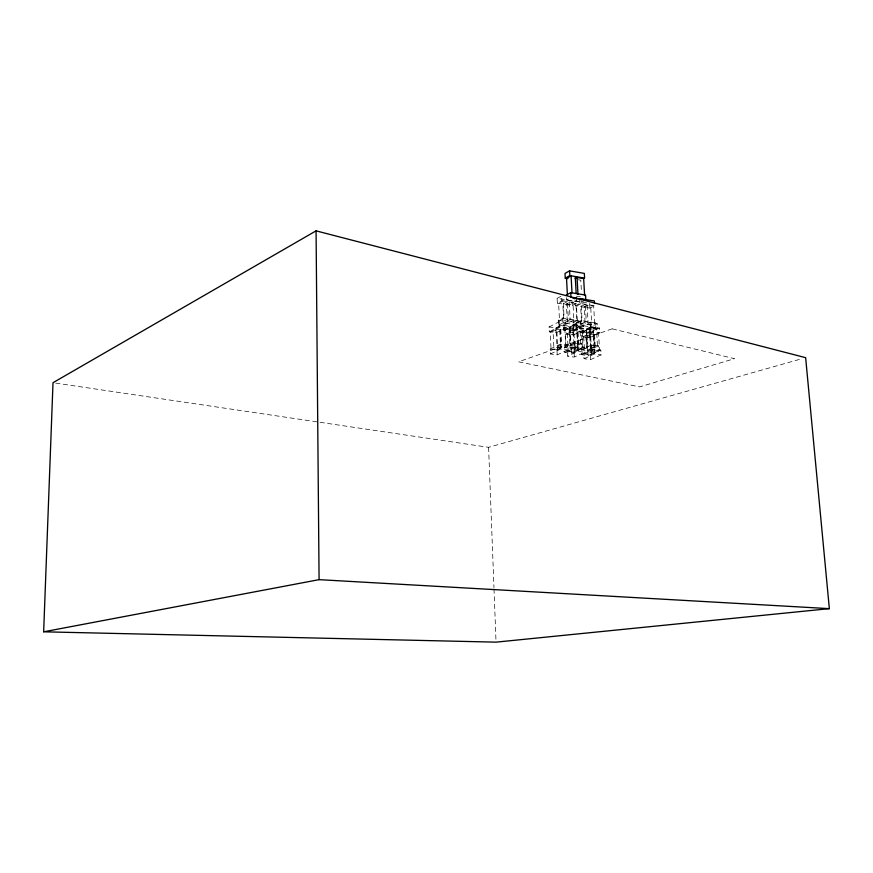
<?xml version="1.0" encoding="UTF-8"?>
<svg xmlns="http://www.w3.org/2000/svg" width="873" height="873" viewBox="0 0 873 873"><rect width="100%" height="100%" fill="white"/><g stroke="black" fill="none" stroke-linecap="round" stroke-linejoin="round"><path stroke-width="0.65" stroke-dasharray="4.37 3.27" d="M557.105 298.348L561.655 295.871L561.906 300.716L557.356 303.16L557.105 298.348L572.011 300.727L575.46 298.893M566.293 297.529L566.424 299.919L570.997 297.464M566.381 304L573.07 305.059L573.987 322.148L567.286 321.144L566.381 304L569.24 302.473L575.94 303.542L576.878 320.686M575.263 305.823L579.879 303.4L594.611 305.746L589.941 308.136L575.263 305.823L575.001 301.043L577.315 299.821M557.356 303.16L572.262 305.517L576.867 303.095L576.606 298.282M566.424 299.919L581.189 302.276L584.67 300.465M584.168 306.641L587.071 305.146L593.673 306.194L594.655 323.217L588.042 322.213L585.117 323.665L584.168 306.641L590.759 307.678L591.73 324.658L585.117 323.665M563.631 330.19L573.932 325.018L573.67 320.107L563.38 325.334L563.631 330.19L570.375 331.173L580.731 326.033L580.458 321.133L570.113 326.327L571.04 344.409L577.828 345.359L576.878 327.942L558.491 325.203L558.24 320.347L562.812 317.979L577.817 320.249L578.079 325.105L573.452 327.408L573.19 322.584L577.817 320.249M549.073 326.96L559.157 321.766L565.977 322.792L566.228 327.67L556.079 332.777L549.313 331.805L549.073 326.96L555.839 327.953L565.977 322.792M558.491 325.203L563.063 322.857L578.079 325.105M567.286 321.144L570.156 319.671L580.458 321.133M549.313 331.805L559.407 326.666L566.228 327.67M556.079 329.197L560.662 326.884L561.568 344.355L556.963 346.592L556.079 329.197L560.324 329.819L564.918 327.506L565.835 344.955L561.23 347.181L556.963 346.592M576.191 322.879L580.829 320.555L595.593 322.792L595.877 327.593L591.185 329.874L576.453 327.702L576.191 322.879L590.912 325.094L595.593 322.792M566.228 329.361L576.442 324.243L583.153 325.247L583.426 330.092L573.146 335.134L566.479 334.173L566.228 329.361L572.884 330.332L583.153 325.247M573.736 328.685L569.512 328.062L564.896 330.376L565.802 347.705L570.44 345.479L574.674 346.079L570.025 348.283L569.109 330.987L573.736 328.685L574.925 351.841L568.236 350.935L567.33 333.748L573.998 334.708M576.453 327.702L581.102 325.389L595.877 327.593M566.479 334.173L576.715 329.11L583.426 330.092M580.032 327.779L590.454 322.628L597.143 323.632L597.427 328.499L586.94 333.573L580.294 332.602L580.032 327.779L586.667 328.761L597.143 323.632M574.227 348.873L578.886 346.668L577.937 329.307L573.299 331.609L577.479 332.209L582.138 329.929L583.099 347.258L578.428 349.451L574.227 348.873L573.026 325.487L579.814 326.491L580.774 343.962L573.965 343.002M580.294 332.602L590.726 327.506L597.427 328.499M582.575 332.089L592.909 327.048L599.522 328.03L599.795 332.842L589.406 337.807L582.837 336.858L582.575 332.089L589.133 333.05L599.522 328.03M586.209 330.507L581.538 332.788L582.498 349.986L587.18 347.803L591.359 348.382L590.377 331.118L586.209 330.507L587.18 347.803M550.176 349.091L560.313 344.158L567.144 345.108L567.406 350.04L557.203 354.885L550.416 353.969L550.176 349.091L556.963 350.018L567.144 345.108M590.377 331.118L585.696 333.388L586.656 350.564L591.359 348.382M582.837 336.858L593.193 331.871L599.795 332.842M589.712 334.337L594.404 332.078L595.397 349.298L590.683 351.47L589.712 334.337L593.826 334.937L598.529 332.689L599.533 349.877L594.808 352.037L590.683 351.47M550.416 353.969L560.564 349.091L567.406 350.04M564.536 347.53L574.881 342.554L581.702 343.515L581.975 348.458L571.553 353.336L564.787 352.419L564.536 347.53L571.291 348.458L581.702 343.515M564.787 352.419L575.154 347.509L581.975 348.458M567.385 351.339L577.653 346.472L584.386 347.41L574.063 352.245L567.385 351.339L567.636 356.184L574.325 357.079L584.659 352.299L577.926 351.372L567.636 356.184M581.243 349.822L591.719 344.911L598.431 345.861L598.725 350.76L588.173 355.584L581.516 354.678L581.243 349.822L587.9 350.739L598.431 345.861M581.516 354.678L592.003 349.833L598.725 350.76M583.786 353.892L594.175 349.102L600.81 350.029L601.093 354.875L590.639 359.589L584.059 358.705L583.786 353.892L590.366 354.798L600.81 350.029M584.059 358.705L594.458 353.969L601.093 354.875M320.031 422.303L488.596 447.314L801.709 358.781M590.792 345.359L597.503 346.297L596.499 328.957L589.81 327.953L591.239 354.394L584.659 353.5L583.699 336.443L590.268 337.393M563.38 325.334L570.113 326.327M586.852 329.405L593.531 330.387L594.524 347.683L587.835 346.745L586.667 328.761M55.708 383.105L318.678 422.106M558.24 320.347L573.19 322.584M573.932 325.018L580.731 326.033M575.001 301.043L587.005 302.964M561.906 300.716L576.867 303.095M576.431 296.198L580.403 296.842M578.144 279.753L580.785 280.2L581.44 291.877M593.826 334.937L594.808 352.037M592.909 327.048L593.193 331.871M594.175 349.102L594.458 353.969M589.668 303.389L589.941 308.136M590.912 325.094L591.185 329.874M590.454 322.628L590.726 327.506M591.719 344.911L592.003 349.833M589.133 333.05L589.406 337.807M590.366 354.798L590.639 359.589M587.071 305.146L588.042 322.213M587.9 350.739L588.173 355.584M580.992 298.719L581.189 302.276M579.617 298.599L579.879 303.4M580.829 320.555L581.102 325.389M577.479 332.209L578.428 349.451M576.442 324.243L576.715 329.11M577.653 346.472L577.926 351.372M574.881 342.554L575.154 347.509M572.011 300.727L572.262 305.517M572.884 330.332L573.146 335.134M574.063 352.245L574.325 357.079M569.24 302.473L570.156 319.671M571.291 348.458L571.553 353.336M569.512 328.062L570.44 345.479M562.812 317.979L563.063 322.857M560.324 329.819L561.23 347.181M559.157 321.766L559.407 326.666M560.313 344.158L560.564 349.091M555.839 327.953L556.079 332.777M556.963 350.018L557.203 354.885M488.596 447.314L493.965 587.649M494.009 589.013L495.984 640.782M563.183 300.912L558.622 303.368L559.506 320.533L564.089 318.176L563.183 300.912M567.406 301.589L562.834 304.022L563.729 321.166L568.323 318.82L567.406 301.589M581.134 303.597L576.507 306.019L577.446 323.065L582.084 320.74L581.134 303.597M585.292 304.262L580.654 306.674L581.604 323.697L586.252 321.373L585.292 304.262M612.115 328.826L518.595 361.804L639.571 386.903L734.466 358.694L612.115 328.826M560.652 348.24L553.853 347.301L552.98 329.939L559.768 330.922L560.652 348.24M577.806 350.499L571.106 349.571L570.189 332.329L576.867 333.3L577.806 350.499M594.153 353.063L587.562 352.157L586.591 335.057L593.171 336.007L594.153 353.063M557.803 349.604L551.027 348.676L550.154 331.38L556.93 332.351L557.803 349.604"/><path stroke-width="1.31" d="M43.65 631.812L53.013 382.701L316.07 230.854L805.637 357.668L829.35 608.645L496.039 642.146L43.65 631.812L319.082 579.65L829.35 608.645M565.268 278.181L569.818 275.617L584.594 278.138L584.332 273.402L569.567 270.848L565.017 273.435L565.268 278.181L567.941 278.64M575.143 278.542L577.053 277.483L583.666 278.607L584.615 295.532M566.162 295.139L570.735 292.651L585.554 295.074L585.827 299.854L572.23 297.66M579.617 298.599L594.338 300.967L594.469 303.357M572.874 297.682L576.606 298.282M577.053 277.483L577.981 294.441M575.252 276.545L576.18 293.546M572.001 292.859L571.073 275.835L566.522 278.4L567.417 295.336M569.567 270.848L569.818 275.617M570.735 292.651L570.997 297.464M316.07 230.854L319.082 579.65"/></g></svg>
